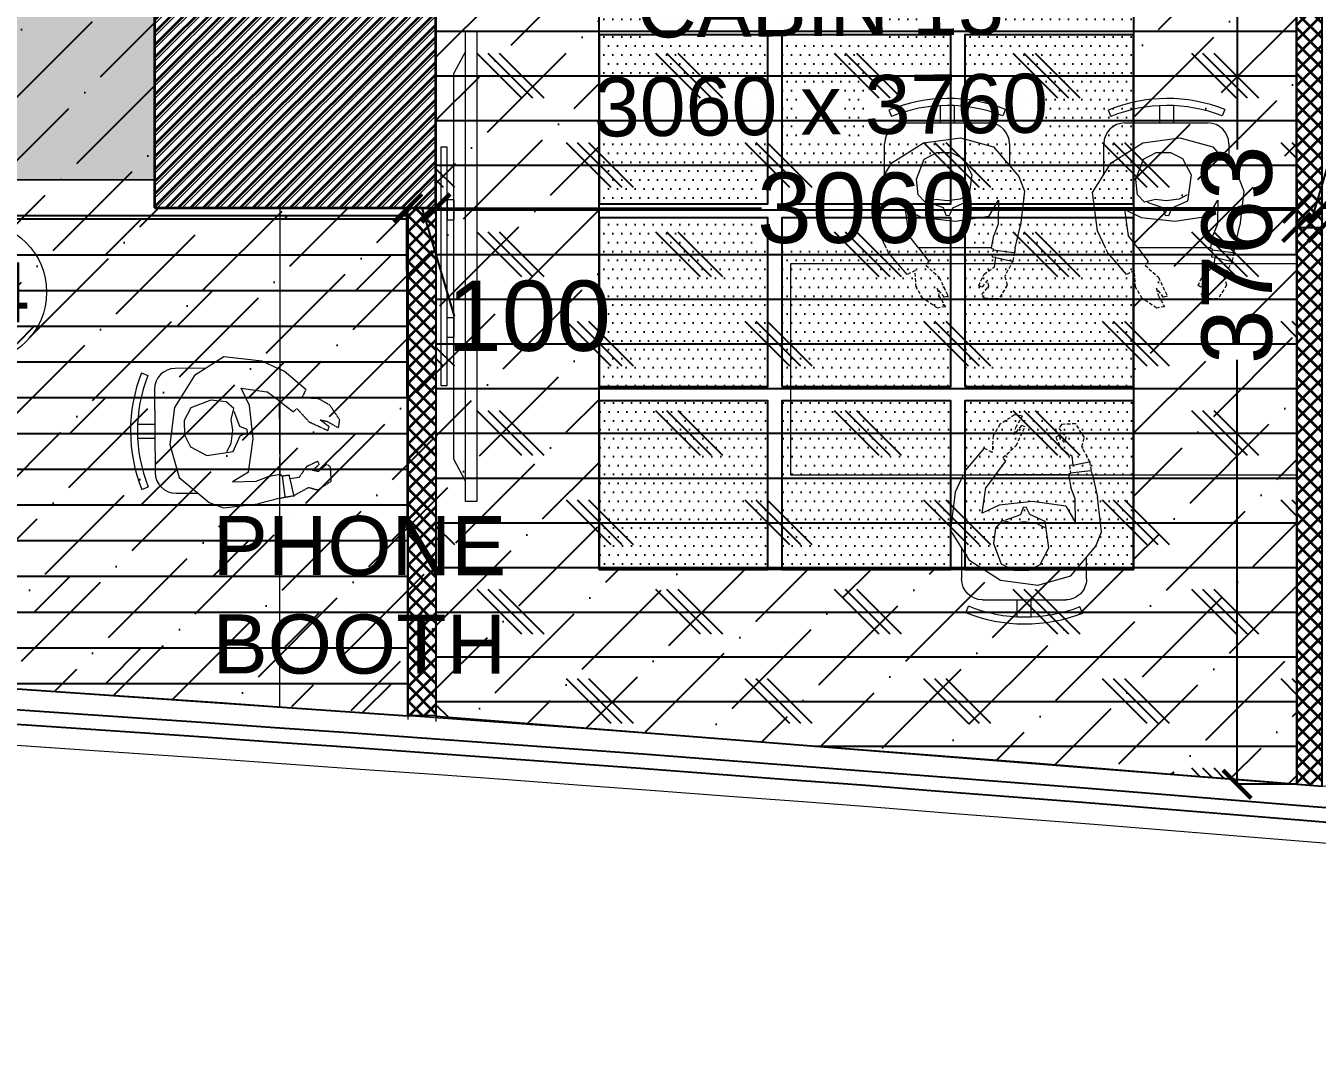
# Model space of a CAD drawing. Header units: millimetres. Extents: x 263321 to 4958806, y 33647 to 987811.
# Drawn here: x 2395294 to 2399884, y 454383 to 458030 of the extents above; entities that cross this region are included whole.
import ezdxf

# ---------------------------------------------------------------- set-up
doc = ezdxf.new("R2010")
doc.units = ezdxf.units.MM
doc.header["$PDMODE"] = 3
doc.linetypes.add('( Hidden )', pattern=[0.375, 0.25, -0.125])
for name, color, linetype, lineweight in [('A-FURN-HUMAN', 252, 'Continuous', 9), ('A-FURN-LOOSE', 24, 'Continuous', 18), ('A-FURN-MODULAR', 6, 'Continuous', 18), ('A-FURN-MODULAR-CHAIR', 5, 'Continuous', 5), ('A-FURN-MODULAR-TABLETOP', 250, 'Continuous', 13), ('A-GYPSUM PARTITION', 250, 'Continuous', 35), ('A-PLAN-COLUMN', 3, 'Continuous', 0), ('A-PLAN-RCC-HATCH', 8, 'Continuous', 13), ('A-PLAN-THIN', 251, 'Continuous', 15), ('Base 7th & 9th', 250, 'Continuous', 35), ('TOA- AV', 7, 'Continuous', 9)]:
    doc.layers.add(name, color=color, linetype=linetype, lineweight=lineweight)
for name, color, linetype in [('A-PLAN -GLASS FRAME', 4, 'Continuous'), ('CEILING TOA', 7, 'Continuous'), ('CH - MAN', 8, 'Continuous'), ('FLOORING TOA', 7, 'Continuous'), ('PARTITION DIM.', 250, 'Continuous'), ('PARTITION GYPSUM', 250, 'Continuous'), ('TEXT', 250, 'Continuous')]:
    doc.layers.add(name, color=color, linetype=linetype)
doc.layers.add('DOOR INDICATION', color=7, linetype='Continuous', lineweight=0, true_color=0xd10069)
doc.styles.add('2MM', font='arial.ttf')
doc.styles.add('ARIAL', font='arial.ttf')
doc.styles.get("Standard").update_dxf_attribs({"font": 'arial.ttf'})
doc.styles.add('TEXT @ 150', font='arial.ttf', dxfattribs={"height": 225})
doc.dimstyles.new('DIM @ 150', dxfattribs={"dimtxt": 225, "dimasz": 100, "dimexe": 1, "dimexo": 0, "dimgap": 0.5, "dimtad": 0, "dimdec": 0, "dimzin": 0, "dimdsep": 46, "dimtxsty": 'TEXT @ 150', "dimblk": 'ARCHTICK', "dimcen": -2, "dimclrd": 8, "dimclre": 8, "dimclrt": 7, "dimadec": 0, "dimazin": 0, "dimtfac": 1, "dimtdec": 0, "dimtofl": 0, "dimtmove": 0, "dimatfit": 3, "dimldrblk": 'OPEN90', "dimfxl": 1, "dimtolj": 1, "dimtzin": 0, "dimlwd": -1, "dimlwe": -1, "dimarcsym": 0})
pattern_1 = [(45, (13069.08, -8478.74), (84.189901, 308.696304), [396.875, -79.375, 0, -79.375])]
pattern_2 = [(45, (13069.08, -8478.743), (-26.94076836, 26.94076836), []), (135, (13069.08, -8478.743), (-26.94076836, -26.94076836), [])]

# ---------------------------------------------------------------- blocks, each defined once
blk = doc.blocks.new('trffcg')
at = {"layer": 'A-FURN-HUMAN', "linetype": '( Hidden )', "lineweight": 5, "ltscale": 2}
for p, q in [((488553.4, 17534.6, 0), (488529.5, 17494, 0)), ((488605.2, 17568.4, 0), (488553.4, 17534.6, 0)), ((488633.3, 17564, 0), (488605.2, 17568.4, 0)), ((488610.1, 17523.4, 0), (488633.3, 17564, 0)), ((488772.2, 17534.2, 0), (488763.1, 17520.4, 0)), ((488822.7, 17536.7, 0), (488772.2, 17534.2, 0)), ((488853.4, 17487.8, 0), (488822.7, 17536.7, 0)), ((488529.5, 17494, 0), (488526, 17435, 0)), ((488629.8, 17530.9, 0), (488604.5, 17498.6, 0)), ((488604.5, 17498.6, 0), (488610.1, 17523.4, 0)), ((488611.4, 17459.3, 0), (488642.6, 17526, 0)), ((488642.6, 17526, 0), (488629.8, 17530.9, 0)), ((488763.1, 17494.4, 0), (488751.9, 17489, 0)), ((488751.9, 17489, 0), (488770.7, 17448.8, 0)), ((488763.1, 17520.4, 0), (488788.2, 17490.7, 0)), ((488783.4, 17469.8, 0), (488763.1, 17494.4, 0)), ((488788.2, 17490.7, 0), (488783.4, 17469.8, 0)), ((488526, 17435, 0), (488497.4, 17449.5, 0)), ((488563.7, 17416.4, 0), (488611.4, 17459.3, 0)), ((488770.7, 17448.8, 0), (488808.5, 17422.2, 0)), ((488844.1, 17456, 0), (488853.4, 17487.8, 0)), ((488873.6, 17401.4, 0), (488844.1, 17456, 0)), ((488574.8, 17403.9, 0), (488563.7, 17416.4, 0)), ((488878.4, 17370.4, 0), (488873.6, 17401.4, 0)), ((488431.1, 17372.3, 0), (488423.1, 17355, 0)), ((488800.7, 17388.1, 0), (488804.1, 17359.4, 0)), ((488882, 17355, 0), (488878.4, 17370.4, 0))]:
    blk.add_line(p, q, dxfattribs=at)
at = {"layer": 'A-FURN-HUMAN', "lineweight": 5}
for p, q in [((488497.4, 17449.5, 0), (488431.1, 17372.3, 0)), ((488537.5, 17355, 0), (488574.8, 17403.9, 0)), ((488808.5, 17422.2, 0), (488812.9, 17389.3, 0)), ((488423.1, 17355, 0), (488394.9, 17293.8, 0)), ((488537.5, 17355, 0), (488503.6, 17310.5, 0)), ((488797.8, 17355, 0), (488805.2, 17310.5, 0)), ((488812.9, 17389.3, 0), (488800.7, 17388.1, 0)), ((488882, 17355, 0), (488900.7, 17275.5, 0)), ((488490.3, 17218.7, 0), (488503.6, 17310.5, 0)), ((488820.6, 17270.1, 0), (488805.2, 17310.5, 0)), ((488394.9, 17293.8, 0), (488377.5, 17157.7, 0)), ((488669.7, 17260.5, 0), (488551.1, 17247.8, 0)), ((488787.9, 17243.2, 0), (488669.7, 17260.5, 0)), ((488821.9, 17185.5, 0), (488820.6, 17270.1, 0)), ((488914.5, 17152.7, 0), (488900.7, 17275.5, 0)), ((488551.1, 17247.8, 0), (488490.3, 17218.7, 0)), ((488377.5, 17157.7, 0), (488443.3, 17052.9, 0)), ((488894.8, 17101.4, 0), (488914.5, 17152.7, 0)), ((488804.9, 16996.3, 0), (488894.8, 17101.4, 0)), ((488443.3, 17052.9, 0), (488556.1, 16981.4, 0)), ((488687.6, 16963.3, 0), (488804.9, 16996.3, 0)), ((488556.1, 16981.4, 0), (488687.6, 16963.3, 0))]:
    blk.add_line(p, q, dxfattribs=at)
at = {"layer": 'A-FURN-HUMAN', "linetype": '( Hidden )', "lineweight": 5, "ltscale": 3}
for p, q in [((488798, 17358.8, 0), (488797.7, 17354.3, 0)), ((488804.1, 17359.4, 0), (488798, 17358.8, 0))]:
    blk.add_line(p, q, dxfattribs=at)
at = {"layer": 'A-FURN-HUMAN', "lineweight": 5}
for points in [[(488812.9, 17389.3), (488875.9, 17402.8)], [(488802.6, 17361.8), (488876.5, 17370.8)], [(488714, 17166.4), (488685.5, 17181.4), (488639.2, 17187.8), (488600.7, 17182.8), (488561.5, 17192.8), (488537.3, 17165.7), (488531.3, 17111), (488558.6, 17039.1), (488603.3, 17015.8), (488653.9, 17015.8), (488696.7, 17037.2), (488727.8, 17095.5), (488714.2, 17188.8), (488659.1, 17214.2), (488647, 17240.6), (488636.3, 17239.2), (488626.4, 17212.8), (488572.9, 17193.5)], [(488787.9, 17243.2), (488821.9, 17185.5)]]:
    blk.add_lwpolyline(points, dxfattribs=at)
at = {"layer": 'A-FURN-MODULAR-CHAIR', "lineweight": 15}
for p, q in [((488417.5, 17094, 0), (488417.5, 16985, 0)), ((488861.5, 16985, 0), (488861.5, 17062.5, 0)), ((488491.5, 16911, 0), (488787.5, 16911, 0))]:
    blk.add_line(p, q, dxfattribs=at)
blk.add_lwpolyline([(488797.7, 17354.3, 0.034638), (488787.5, 17355), (488537.5, 17355)], format="xyb", dxfattribs=at)
for points in [[(488615.1, 16848.9), (488615.1, 16911)], [(488664.4, 16848.9), (488664.4, 16911)], [(488432.8, 16865.2), (488442.1, 16888)], [(488847, 16863.2), (488837.7, 16886)]]:
    blk.add_lwpolyline(points, dxfattribs=at)
for centre, radius, start, end in [((488491.5, 16985), 74, 179.9999, 269.9999), ((488787.5, 16985), 74, 269.9999, 359.9999), ((488642.4, 17381.4), 557.1, 247.9006, 291.542), ((488642.4, 17381.4), 532.5, 247.9006, 291.5161)]:
    blk.add_arc(centre, radius, start, end, dxfattribs=at)
blk = doc.blocks.new('Human Figure')
at = {"layer": 'A-FURN-HUMAN', "lineweight": 5}
for p, q in [((4616.22, 5779.49), (4621.49, 5780.21, 0)), ((4616.22, 5779.49), (4621.49, 5780.21, 0)), ((4621.49, 5780.21, 0), (4626.18, 5778.89, 0)), ((4621.49, 5780.21, 0), (4626.18, 5778.89, 0)), ((4611.71, 5776.63, 0), (4616.22, 5779.49)), ((4611.71, 5776.63, 0), (4616.22, 5779.49)), ((4626.18, 5778.89, 0), (4629.77, 5774.69, 0)), ((4626.18, 5778.89, 0), (4629.77, 5774.69, 0)), ((4609.08, 5772.43, 0), (4611.71, 5776.63, 0)), ((4609.08, 5772.43, 0), (4611.71, 5776.63, 0)), ((4629.77, 5774.69, 0), (4630.56, 5772.63, 0)), ((4629.77, 5774.69, 0), (4630.56, 5772.63, 0)), ((4609.78, 5766.99, 0), (4609.08, 5772.43, 0)), ((4609.78, 5766.99, 0), (4609.08, 5772.43, 0)), ((4630.56, 5772.63, 0), (4630.01, 5767.72, 0)), ((4630.56, 5772.63, 0), (4630.01, 5767.72, 0)), ((4626.86, 5771.32, 0), (4626.81, 5767.94)), ((4626.86, 5771.32, 0), (4626.81, 5767.94)), ((4616.02, 5768.83), (4613.59, 5769.99, 0)), ((4613.59, 5769.99, 0), (4614.12, 5766.32, 0)), ((4616.02, 5768.83), (4613.59, 5769.99, 0)), ((4613.59, 5769.99, 0), (4614.12, 5766.32, 0)), ((4620.77, 5768.32, 0), (4616.02, 5768.83)), ((4620.77, 5768.32, 0), (4616.02, 5768.83)), ((4625.5, 5769.01, 0), (4620.77, 5768.32, 0)), ((4625.5, 5769.01, 0), (4620.77, 5768.32, 0)), ((4610.91, 5764.54), (4609.78, 5766.99, 0)), ((4610.91, 5764.54), (4609.78, 5766.99, 0)), ((4626.81, 5767.94), (4626.19, 5766.32, 0)), ((4626.81, 5767.94), (4626.19, 5766.32, 0)), ((4629.26, 5764.54), (4630.01, 5767.72, 0)), ((4629.26, 5764.54), (4630.01, 5767.72, 0)), ((4615.48, 5764.54), (4614.12, 5766.32, 0)), ((4615.48, 5764.54), (4614.12, 5766.32, 0)), ((4625.89, 5764.54), (4626.19, 5766.32, 0)), ((4625.89, 5764.54), (4626.19, 5766.32, 0)), ((4613.88, 5760.76, 0), (4611.23, 5763.85, 0)), ((4613.88, 5760.76, 0), (4611.23, 5763.85, 0)), ((4615.48, 5764.54), (4616.97, 5762.59)), ((4615.48, 5764.54), (4616.97, 5762.59)), ((4626.5, 5763.17, 0), (4626.01, 5763.22, 0)), ((4626.5, 5763.17, 0), (4626.01, 5763.22, 0)), ((4626.32, 5761.85, 0), (4626.5, 5763.17, 0)), ((4626.32, 5761.85, 0), (4626.5, 5763.17, 0))]:
    blk.add_line(p, q, dxfattribs=at)
at = {"layer": 'A-FURN-HUMAN', "linetype": '( Hidden )', "lineweight": 5, "ltscale": 2}
for p, q in [((4611.23, 5763.85, 0), (4610.91, 5764.54, 0)), ((4611.23, 5763.85, 0), (4610.91, 5764.54, 0)), ((4626.01, 5763.22, 0), (4626.14, 5764.36, 0)), ((4626.01, 5763.22, 0), (4626.14, 5764.36, 0)), ((4629.12, 5763.93, 0), (4628.92, 5762.69, 0)), ((4629.12, 5763.93, 0), (4628.92, 5762.69, 0)), ((4629.26, 5764.54, 0), (4629.12, 5763.93, 0)), ((4629.26, 5764.54, 0), (4629.12, 5763.93, 0)), ((4616.97, 5762.59), (4616.53, 5762.09)), ((4616.97, 5762.59), (4616.53, 5762.09)), ((4616.53, 5762.09), (4618.44, 5760.37, 0)), ((4616.53, 5762.09), (4618.44, 5760.37, 0)), ((4624.81, 5760.79, 0), (4626.32, 5761.85, 0)), ((4624.81, 5760.79, 0), (4626.32, 5761.85, 0)), ((4628.92, 5762.69, 0), (4627.75, 5760.5, 0)), ((4628.92, 5762.69, 0), (4627.75, 5760.5, 0)), ((4615.02, 5761.34, 0), (4613.88, 5760.76, 0)), ((4615.02, 5761.34, 0), (4613.88, 5760.76, 0)), ((4615.16, 5758.98, 0), (4615.02, 5761.34, 0)), ((4615.16, 5758.98, 0), (4615.02, 5761.34, 0)), ((4618.44, 5760.37, 0), (4619.69, 5757.7, 0)), ((4618.44, 5760.37, 0), (4619.69, 5757.7, 0)), ((4624.06, 5759.18, 0), (4624.81, 5760.79, 0)), ((4624.06, 5759.18, 0), (4624.81, 5760.79, 0)), ((4625.32, 5759.95, 0), (4624.51, 5758.96, 0)), ((4625.32, 5759.95, 0), (4624.51, 5758.96, 0)), ((4625.51, 5759.11, 0), (4625.32, 5759.95, 0)), ((4625.51, 5759.11, 0), (4625.32, 5759.95, 0)), ((4627.75, 5760.5, 0), (4628.12, 5759.23, 0)), ((4627.75, 5760.5, 0), (4628.12, 5759.23, 0)), ((4616.12, 5757.36), (4615.16, 5758.98, 0)), ((4616.12, 5757.36), (4615.16, 5758.98, 0)), ((4619.17, 5757.51, 0), (4618.16, 5758.8, 0)), ((4618.16, 5758.8, 0), (4618.39, 5757.81, 0)), ((4619.17, 5757.51, 0), (4618.16, 5758.8, 0)), ((4618.16, 5758.8, 0), (4618.39, 5757.81, 0)), ((4618.39, 5757.81, 0), (4619.31, 5756.18, 0)), ((4618.39, 5757.81, 0), (4619.31, 5756.18, 0)), ((4624.51, 5758.96, 0), (4624.06, 5759.18, 0)), ((4624.51, 5758.96, 0), (4624.06, 5759.18, 0)), ((4624.5, 5757.93, 0), (4625.51, 5759.11, 0)), ((4624.5, 5757.93, 0), (4625.51, 5759.11, 0)), ((4624.87, 5757.37, 0), (4624.5, 5757.93, 0)), ((4624.87, 5757.37, 0), (4624.5, 5757.93, 0)), ((4628.12, 5759.23, 0), (4626.89, 5757.28, 0)), ((4628.12, 5759.23, 0), (4626.89, 5757.28, 0)), ((4618.19, 5756, 0), (4616.12, 5757.36)), ((4618.19, 5756, 0), (4616.12, 5757.36)), ((4619.31, 5756.18, 0), (4618.19, 5756, 0)), ((4619.31, 5756.18, 0), (4618.19, 5756, 0)), ((4619.69, 5757.7, 0), (4619.17, 5757.51, 0)), ((4619.69, 5757.7, 0), (4619.17, 5757.51, 0)), ((4626.89, 5757.28, 0), (4624.87, 5757.37, 0)), ((4626.89, 5757.28, 0), (4624.87, 5757.37, 0))]:
    blk.add_line(p, q, dxfattribs=at)
at = {"layer": 'A-FURN-HUMAN', "linetype": '( Hidden )', "lineweight": 5, "ltscale": 3}
for p, q in [((4625.9, 5764.39, 0), (4625.89, 5764.57, 0)), ((4625.9, 5764.39, 0), (4625.89, 5764.57, 0)), ((4626.14, 5764.36, 0), (4625.9, 5764.39, 0)), ((4626.14, 5764.36, 0), (4625.9, 5764.39, 0))]:
    blk.add_line(p, q, dxfattribs=at)
at = {"layer": 'A-FURN-HUMAN', "lineweight": 5, "elevation": 0}
for points in [[(4622.54, 5772.08), (4621.4, 5771.49), (4619.55, 5771.23), (4618.01, 5771.43), (4616.44, 5771.03), (4615.47, 5772.11), (4615.23, 5774.3), (4616.32, 5777.18), (4618.11, 5778.11), (4620.14, 5778.11), (4621.85, 5777.26), (4623.09, 5774.92), (4622.55, 5771.19), (4620.35, 5770.17), (4619.86, 5769.12), (4619.43, 5769.17), (4619.04, 5770.23), (4616.9, 5771)], [(4622.54, 5772.08), (4621.4, 5771.49), (4619.55, 5771.23), (4618.01, 5771.43), (4616.44, 5771.03), (4615.47, 5772.11), (4615.23, 5774.3), (4616.32, 5777.18), (4618.11, 5778.11), (4620.14, 5778.11), (4621.85, 5777.26), (4623.09, 5774.92), (4622.55, 5771.19), (4620.35, 5770.17), (4619.86, 5769.12), (4619.43, 5769.17), (4619.04, 5770.23), (4616.9, 5771)], [(4625.5, 5769.01), (4626.86, 5771.32)], [(4625.5, 5769.01), (4626.86, 5771.32)], [(4626.09, 5764.27), (4629.04, 5763.91)], [(4626.09, 5764.27), (4629.04, 5763.91)], [(4626.5, 5763.17), (4629.02, 5762.63)], [(4626.5, 5763.17), (4629.02, 5762.63)]]:
    blk.add_lwpolyline(points, dxfattribs=at)
at = {"layer": 'A-FURN-MODULAR-CHAIR', "color": 18, "lineweight": 15, "true_color": 0x000000}
for p, q in [((4613.64, 5782.3, 0), (4625.48, 5782.3, 0)), ((4610.68, 5774.98, 0), (4610.68, 5779.34, 0)), ((4628.44, 5779.34, 0), (4628.44, 5776.24, 0))]:
    blk.add_line(p, q, dxfattribs=at)
at = {"layer": 'A-FURN-MODULAR-CHAIR', "lineweight": 15}
for p, q in [((4613.64, 5782.3, 0), (4625.48, 5782.3, 0)), ((4610.68, 5774.98, 0), (4610.68, 5779.34, 0)), ((4628.44, 5779.34, 0), (4628.44, 5776.24, 0))]:
    blk.add_line(p, q, dxfattribs=at)
at = {"layer": 'A-FURN-MODULAR-CHAIR', "color": 18, "lineweight": 15, "true_color": 0x000000, "elevation": 0}
for points in [[(4611.29, 5784.13), (4611.67, 5783.22)], [(4618.58, 5784.79), (4618.58, 5782.3)], [(4620.56, 5784.79), (4620.56, 5782.3)], [(4627.86, 5784.22), (4627.49, 5783.3)]]:
    blk.add_lwpolyline(points, dxfattribs=at)
at = {"layer": 'A-FURN-MODULAR-CHAIR', "lineweight": 15, "elevation": 0}
for points in [[(4611.29, 5784.13), (4611.67, 5783.22)], [(4618.58, 5784.79), (4618.58, 5782.3)], [(4620.56, 5784.79), (4620.56, 5782.3)], [(4627.86, 5784.22), (4627.49, 5783.3)]]:
    blk.add_lwpolyline(points, dxfattribs=at)
at = {"layer": 'A-FURN-MODULAR-CHAIR', "color": 18, "lineweight": 15, "true_color": 0x000000, "elevation": 0}
blk.add_lwpolyline([(4625.89, 5764.57, -0.034638), (4625.48, 5764.54), (4615.48, 5764.54)], format="xyb", dxfattribs=at)
at = {"layer": 'A-FURN-MODULAR-CHAIR', "lineweight": 15, "elevation": 0}
blk.add_lwpolyline([(4625.89, 5764.57, -0.034638), (4625.48, 5764.54), (4615.48, 5764.54)], format="xyb", dxfattribs=at)
at = {"layer": 'A-FURN-MODULAR-CHAIR', "color": 18, "lineweight": 15, "true_color": 0x000000}
for centre, radius, start, end in [((4619.68, 5763.49, 0), 22.29, 68.458, 112.0994), ((4619.68, 5763.49, 0), 21.3, 68.4839, 112.0994), ((4613.64, 5779.34, 0), 2.96, 90.0001, 180.0001), ((4625.48, 5779.34, 0), 2.96, 0.0001, 90.0001)]:
    blk.add_arc(centre, radius, start, end, dxfattribs=at)
at = {"layer": 'A-FURN-MODULAR-CHAIR', "lineweight": 15}
for centre, radius, start, end in [((4619.68, 5763.49, 0), 22.29, 68.458, 112.0994), ((4619.68, 5763.49, 0), 21.3, 68.4839, 112.0994), ((4613.64, 5779.34, 0), 2.96, 90.0001, 180.0001), ((4625.48, 5779.34, 0), 2.96, 0.0001, 90.0001)]:
    blk.add_arc(centre, radius, start, end, dxfattribs=at)
blk = doc.blocks.new('ychgc')
at = {"layer": 'A-FURN-MODULAR-TABLETOP', "lineweight": 20}
blk.add_lwpolyline([(549950.7, 23375.4), (549950.7, 25175.4), (549200.7, 25175.4), (549200.7, 23375.4)], close=True, dxfattribs=at)
at = {"layer": 'A-FURN-MODULAR-TABLETOP', "color": 161, "linetype": 'ByBlock', "yscale": 25.00000000000001}
for p, xscale, zscale, rotation in [((693272.4, -90759, 0), 25.00000000000001, 25.00000000000001, 90.00728931026863), ((405822.5, -91264.6, 0), -25.00000000000001, 25, 269.9927106897313), ((693272.4, -91538.4, 0), 25.00000000000001, 25.00000000000001, 90.00728931026863)]:
    blk.add_blockref('Human Figure', p, dxfattribs=dict(at, xscale=xscale, zscale=zscale, rotation=rotation))
blk = doc.blocks.new('Columns')
at = {"layer": 'A-PLAN-RCC-HATCH'}
h = blk.add_hatch(dxfattribs=at)
h.set_pattern_fill('ANSI31', color=256, scale=250, style=0)
h.set_pattern_definition([(45, (458397.9, -623762.232), (-22.0970869, 22.0970869), [])])
h.paths.add_polyline_path([(17839.7, -31463), (18839.7, -31463), (18839.7, -30463), (17839.7, -30463)])
at = {"layer": 'A-PLAN-COLUMN', "elevation": 0}
blk.add_lwpolyline([(17839.7, -31463), (18839.7, -31463), (18839.7, -30463), (17839.7, -30463)], close=True, dxfattribs=at)
blk = doc.blocks.new('_ArchTick')
at = {"color": 0, "linetype": 'ByBlock', "const_width": 0.15}
blk.add_lwpolyline([(-0.5, -0.5), (0.5, 0.5)], dxfattribs=at)
blk = doc.blocks.new('*D442')
at = {"layer": 'Defpoints', "color": 0, "transparency": 16777216}
for p in [(2396751.6, 457453.9), (2396651.6, 457383.1), (2396751.6, 457383.1)]:
    blk.add_point(p, dxfattribs=at)
at = {"layer": 'PARTITION DIM.', "color": 8, "transparency": 16777216}
for p, q in [((2396751.6, 457453.9), (2396751.6, 457382.1)), ((2396651.6, 457383.1), (2396651.6, 457384.1)), ((2396651.6, 457383.1), (2396751.6, 457383.1)), ((2396701.6, 457383.1), (2396817, 456998.4)), ((2396817, 456998.4), (2396818, 456998.4))]:
    blk.add_line(p, q, dxfattribs=at)
at = {"layer": 'PARTITION DIM.', "color": 8, "transparency": 16777216, "xscale": 100, "yscale": 100, "zscale": 100, "rotation": 180}
blk.add_blockref('_ArchTick', (2396651.6, 457383.1), dxfattribs=at)
at = {"layer": 'PARTITION DIM.', "color": 8, "transparency": 16777216, "xscale": 100, "yscale": 100, "zscale": 100}
blk.add_blockref('_ArchTick', (2396751.6, 457383.1), dxfattribs=at)
at = {"layer": 'PARTITION DIM.', "color": 7, "transparency": 16777216, "insert": (2397082.5, 456998.4), "char_height": 250, "attachment_point": 5}
blk.add_mtext('\\A1;100', dxfattribs=at)
blk = doc.blocks.new('_Open90')
at = {"color": 0, "linetype": 'ByBlock'}
for p, q in [((-0.5, 0.5), (0, 0)), ((0, 0), (-1, 0)), ((0, 0), (-0.5, -0.5))]:
    blk.add_line(p, q, dxfattribs=at)
blk = doc.blocks.new('*D443')
at = {"layer": 'Defpoints', "color": 0, "transparency": 16777216}
for p in [(2396751.6, 457453.9), (2399811.5, 457382.1), (2399811.5, 457314.5)]:
    blk.add_point(p, dxfattribs=at)
at = {"layer": 'PARTITION DIM.', "color": 8, "transparency": 16777216}
for p, q in [((2396751.6, 457453.9), (2396751.6, 457381.1)), ((2396751.6, 457382.1), (2397908.3, 457382.1)), ((2399811.5, 457382.1), (2398654.9, 457382.1)), ((2399811.5, 457314.5), (2399811.5, 457383.1))]:
    blk.add_line(p, q, dxfattribs=at)
at = {"layer": 'PARTITION DIM.', "color": 8, "transparency": 16777216, "xscale": 100, "yscale": 100, "zscale": 100, "rotation": 180}
blk.add_blockref('_ArchTick', (2396751.6, 457382.1), dxfattribs=at)
at = {"layer": 'PARTITION DIM.', "color": 8, "transparency": 16777216, "xscale": 100, "yscale": 100, "zscale": 100}
blk.add_blockref('_ArchTick', (2399811.5, 457382.1), dxfattribs=at)
at = {"layer": 'PARTITION DIM.', "color": 7, "transparency": 16777216, "insert": (2398281.6, 457382.1), "char_height": 250, "attachment_point": 5}
blk.add_mtext('\\A1;3060', dxfattribs=at)
blk = doc.blocks.new('*D444')
at = {"layer": 'Defpoints', "color": 0, "transparency": 16777216}
for p in [(2399811.5, 457314.5), (2399901.2, 457314), (2399901.2, 457220.9)]:
    blk.add_point(p, dxfattribs=at)
at = {"layer": 'PARTITION DIM.', "color": 8, "transparency": 16777216}
for p, q in [((2399856.3, 457314), (2399971.7, 457698.7)), ((2399971.7, 457698.7), (2399972.7, 457698.7)), ((2399811.5, 457314.5), (2399811.5, 457313)), ((2399811.5, 457314), (2399901.2, 457314)), ((2399901.2, 457220.9), (2399901.2, 457315))]:
    blk.add_line(p, q, dxfattribs=at)
at = {"layer": 'PARTITION DIM.', "color": 8, "transparency": 16777216, "xscale": 100, "yscale": 100, "zscale": 100, "rotation": 180}
blk.add_blockref('_ArchTick', (2399811.5, 457314), dxfattribs=at)
at = {"layer": 'PARTITION DIM.', "color": 8, "transparency": 16777216, "xscale": 100, "yscale": 100, "zscale": 100}
blk.add_blockref('_ArchTick', (2399901.2, 457314), dxfattribs=at)
at = {"layer": 'PARTITION DIM.', "color": 7, "transparency": 16777216, "insert": (2400151.9, 457698.7), "char_height": 250, "attachment_point": 5}
blk.add_mtext('\\A1;90', dxfattribs=at)
blk = doc.blocks.new('*D445')
at = {"layer": 'Defpoints', "color": 0, "transparency": 16777216}
for p in [(2406751.6, 457383.1), (2406751.6, 457383.1), (2399901.2, 457220.9)]:
    blk.add_point(p, dxfattribs=at)
at = {"layer": 'PARTITION DIM.', "color": 8, "transparency": 16777216}
for p, q in [((2399901.2, 457220.9), (2399901.2, 457384.1)), ((2399901.2, 457383.1), (2402952.3, 457383.1)), ((2406751.6, 457383.1), (2403700.4, 457383.1)), ((2406751.6, 457383.1), (2406751.6, 457382.1))]:
    blk.add_line(p, q, dxfattribs=at)
at = {"layer": 'PARTITION DIM.', "color": 8, "transparency": 16777216, "xscale": 100, "yscale": 100, "zscale": 100, "rotation": 180}
blk.add_blockref('_ArchTick', (2399901.2, 457383.1), dxfattribs=at)
at = {"layer": 'PARTITION DIM.', "color": 8, "transparency": 16777216, "xscale": 100, "yscale": 100, "zscale": 100}
blk.add_blockref('_ArchTick', (2406751.6, 457383.1), dxfattribs=at)
at = {"layer": 'PARTITION DIM.', "color": 7, "transparency": 16777216, "insert": (2403326.4, 457383.1), "char_height": 250, "attachment_point": 5}
blk.add_mtext('\\A1;6850', dxfattribs=at)
blk = doc.blocks.new('*D451')
at = {"layer": 'Defpoints', "color": 0, "transparency": 16777216}
for p in [(2399811, 459098.3), (2399599.7, 455335.2), (2399811.9, 455335.2)]:
    blk.add_point(p, dxfattribs=at)
at = {"layer": 'PARTITION DIM.', "color": 8, "transparency": 16777216}
for p, q in [((2399811, 459098.3), (2399598.7, 459098.3)), ((2399599.7, 459098.3), (2399599.7, 457590.5)), ((2399599.7, 455335.2), (2399599.7, 456843)), ((2399811.9, 455335.2), (2399598.7, 455335.2))]:
    blk.add_line(p, q, dxfattribs=at)
at = {"layer": 'PARTITION DIM.', "color": 8, "transparency": 16777216, "xscale": 100, "yscale": 100, "zscale": 100}
for p, rotation in [((2399599.7, 459098.3), 90), ((2399599.7, 455335.2), 270)]:
    blk.add_blockref('_ArchTick', p, dxfattribs=dict(at, rotation=rotation))
at = {"layer": 'PARTITION DIM.', "color": 7, "transparency": 16777216, "insert": (2399599.7, 457216.8), "char_height": 250, "attachment_point": 5, "rotation": 90}
blk.add_mtext('\\A1;3763', dxfattribs=at)
blk = doc.blocks.new('D1 DOOR')
at = {"layer": 'DOOR INDICATION'}
blk.add_circle((0, 0), 293.3, dxfattribs=at)
at = {"layer": 'DOOR INDICATION', "insert": (0, 0, 0), "char_height": 250, "width": 432.923, "attachment_point": 5, "style": '2MM'}
blk.add_mtext('D4', dxfattribs=at)
blk = doc.blocks.new('A$C60412B90')
at = {"layer": 'TOA- AV', "color": 6}
for p, q in [((-37.2, 55.5), (29.9, 91)), ((1280.2, 55.5), (1213.1, 91)), ((-100, 55.5), (1343, 55.5))]:
    blk.add_line(p, q, dxfattribs=at)
at = {"layer": 'TOA- AV', "color": 30, "true_color": 0xf8991e}
blk.add_line((256.5, 111), (986.5, 111), dxfattribs=at)
for points in [[(986.5, 111), (986.5, 131), (256.5, 131), (256.5, 111)], [(403.4, 91), (464.2, 91)], [(825.1, 91), (764.2, 91)]]:
    blk.add_lwpolyline(points, dxfattribs=at)
at = {"layer": 'TOA- AV', "color": 6}
for points in [[(29.9, 91), (1213.1, 91)], [(1343, 55.5), (1343, 20), (-100, 20), (-100, 55.5)]]:
    blk.add_lwpolyline(points, dxfattribs=at)
at = {"layer": 'TOA- AV', "color": 30, "true_color": 0xf8991e}
for points in [[(403.4, 111), (464.2, 111), (464.2, 91), (403.4, 91)], [(825.1, 111), (764.2, 111), (764.2, 91), (825.1, 91)]]:
    blk.add_lwpolyline(points, close=True, dxfattribs=at)

msp = doc.modelspace()

# ---------------------------------------------------------------- hatches: boundary and pattern name
at = {"layer": 'A-GYPSUM PARTITION', "true_color": 0x636466}
h = msp.add_hatch(dxfattribs=at)
h.set_pattern_fill('ANSI37', color=251, scale=12)
h.set_pattern_definition(pattern_2)
h.paths.add_polyline_path([(2399901.2, 459633.1), (2399811.1, 459633.1), (2399811.9, 455335.2), (2399901.2, 455327.8)])
h = msp.add_hatch(dxfattribs=at)
h.set_pattern_fill('ANSI37', color=251, scale=12)
h.set_pattern_definition(pattern_2)
h.paths.add_polyline_path([(2396651.6, 457384.1), (2396751.6, 457384.1), (2396751.6, 455578.5), (2396651.6, 455578.5)])
at = {"layer": 'Base 7th & 9th'}
h = msp.add_hatch(dxfattribs=at)
h.set_pattern_fill('ANSI31', color=256, scale=250, style=0)
h.set_pattern_definition([(45, (2836309.825, -134916.18), (-22.0970869, 22.0970869), [])])
h.paths.add_polyline_path([(2395751.6, 457383.1), (2396751.6, 457383.1), (2396751.6, 458383.1), (2395751.6, 458383.1)])
at = {"layer": 'CEILING TOA', "true_color": 0x939598}
h = msp.add_hatch(dxfattribs=at)
h.set_pattern_fill('ANSI36', color=252, scale=50)
h.set_pattern_definition(pattern_1)
h.paths.add_polyline_path([(2394747.5, 455708.4), (2396741.3, 455578.5), (2396751.6, 457383.1), (2395749.6, 457383.1), (2395751.6, 459106.1), (2394749.7, 459096.3)])
h = msp.add_hatch(dxfattribs=at)
h.set_pattern_fill('ANSI36', color=252, scale=50)
h.set_pattern_definition(pattern_1)
h.paths.add_polyline_path([(2397331.5, 458648.3), (2399231.5, 458648.3), (2399231.5, 456098.3), (2397331.5, 456098.3)], flags=16)
h.paths.add_polyline_path([(2396751.6, 455577.7), (2399811.9, 455335.2), (2399811, 459098.3), (2396751.6, 459098.3)])
h = msp.add_hatch(dxfattribs=at)
h.set_pattern_fill('DOTS', color=252, scale=20)
h.set_pattern_definition([(0, (14654.388, 70037.546), (15.875, 31.75), [0, -31.75])])
h.paths.add_polyline_path([(2398631.5, 456748.3), (2399231.5, 456748.3), (2399231.5, 457348.3), (2398631.5, 457348.3)])
h.paths.add_polyline_path([(2398631.5, 457398.3), (2399231.5, 457398.3), (2399231.5, 457998.3), (2398631.5, 457998.3)])
h.paths.add_polyline_path([(2398631.5, 458048.3), (2399231.5, 458048.3), (2399231.5, 458648.3), (2398631.5, 458648.3)])
h.paths.add_polyline_path([(2397331.5, 456748.3), (2397931.5, 456748.3), (2397931.5, 457348.3), (2397331.5, 457348.3)])
h.paths.add_polyline_path([(2397981.5, 456748.3), (2398581.5, 456748.3), (2398581.5, 457348.3), (2397981.5, 457348.3)])
h.paths.add_polyline_path([(2397331.5, 457398.3), (2397931.5, 457398.3), (2397931.5, 457998.3), (2397331.5, 457998.3)])
h.paths.add_polyline_path([(2397981.5, 457398.3), (2398581.5, 457398.3), (2398581.5, 457998.3), (2397981.5, 457998.3)])
h.paths.add_polyline_path([(2397331.5, 458048.3), (2397931.5, 458048.3), (2397931.5, 458648.3), (2397331.5, 458648.3)])
h.paths.add_polyline_path([(2397981.5, 458048.3), (2398581.5, 458048.3), (2398581.5, 458648.3), (2397981.5, 458648.3)])
h = msp.add_hatch(dxfattribs=at)
h.set_pattern_fill('DOTS', color=252, scale=20)
h.set_pattern_definition([(0, (13069.078, -8478.743), (15.875, 31.75), [0, -31.75])])
h.paths.add_polyline_path([(2398631.5, 456098.3), (2399231.5, 456098.3), (2399231.5, 456698.3), (2398631.5, 456698.3)])
h.paths.add_polyline_path([(2397331.5, 456098.3), (2397931.5, 456098.3), (2397931.5, 456698.3), (2397331.5, 456698.3)])
h.paths.add_polyline_path([(2397981.5, 456098.3), (2398581.5, 456098.3), (2398581.5, 456698.3), (2397981.5, 456698.3)])
at = {"layer": 'FLOORING TOA', "true_color": 0xc7c8ca}
h = msp.add_hatch(dxfattribs=at)
h.set_pattern_fill('EARTH', color=9, scale=120)
edge = h.paths.add_edge_path()
edge.add_line((2399150.3, 470683.1), (2406751.6, 470683.1))
edge.add_line((2406751.6, 470683.1), (2406751.6, 489283.1))
edge.add_line((2406751.6, 489283.1), (2406777, 491421.9))
edge.add_line((2406777, 491421.9), (2410711.6, 491383.1))
edge.add_line((2410711.6, 491383.1), (2410711.6, 490662.8))
edge.add_line((2410711.6, 490662.8), (2412251.6, 490662.8))
edge.add_line((2412251.6, 490662.8), (2412251.6, 491383.1))
edge.add_line((2412251.6, 491383.1), (2413501.6, 491383.1))
edge.add_line((2413501.6, 491383.1), (2413501.6, 490641.9))
edge.add_line((2413501.6, 490641.9), (2414541.6, 490641.9))
edge.add_line((2414541.6, 490641.9), (2414541.6, 491383.1))
edge.add_line((2414541.6, 491383.1), (2419059.8, 491383.1))
edge.add_line((2419059.8, 491383.1), (2419290.9, 492883.1))
edge.add_line((2419290.9, 492883.1), (2413191.6, 492883.1))
edge.add_line((2413191.6, 492883.1), (2413191.6, 495458.2))
edge.add_line((2413191.6, 495458.2), (2416206.2, 495458.2))
edge.add_line((2416206.2, 495458.2), (2416206.2, 496558.2))
edge.add_line((2416206.2, 496558.2), (2413191.6, 496558.2))
edge.add_line((2413191.6, 496558.2), (2413191.6, 498963.1))
edge.add_line((2413191.6, 498963.1), (2411651.6, 498963.1))
edge.add_line((2411651.6, 498963.1), (2411651.6, 492883.1))
edge.add_line((2411651.6, 492883.1), (2404451.6, 492883.1))
edge.add_line((2404451.6, 492883.1), (2404452.6, 502283.1))
edge.add_line((2404452.6, 502283.1), (2402951.6, 502283.1))
edge.add_line((2402951.6, 502283.1), (2402951.4, 497183.5))
edge.add_line((2402951.4, 497183.5), (2402951.6, 497133.1))
edge.add_line((2402951.6, 497133.1), (2399951.6, 497133.1))
edge.add_line((2399951.6, 497133.1), (2399951.6, 505326.9))
edge.add_arc((2397396.4, -38564.5), 543897.4, 89.730828, 95.307778)
edge.add_line((2347082.8, 503000.8), (2347082.9, 472483.1))
edge.add_line((2347082.9, 472483.1), (2343851.6, 472483.1))
edge.add_line((2343851.6, 472483.1), (2343851.6, 458383.2))
edge.add_line((2343851.6, 458383.2), (2354252.4, 458383.2))
edge.add_line((2354252.4, 458383.2), (2354252.7, 455753.4))
edge.add_arc((2374151.3, 141679.3), 314703.8, 88.069715, 93.625218, ccw=False)
edge.add_line((2384751.6, 456204.5), (2384751.6, 459200.3))
edge.add_line((2384751.6, 459200.3), (2394751.8, 459200.3))
edge.add_line((2394751.8, 459200.3), (2394749.6, 457484.3))
edge.add_line((2394749.6, 457484.3), (2395751.6, 457483.1))
edge.add_line((2395751.6, 457483.1), (2395751.6, 458383.1))
edge.add_line((2395751.6, 458383.1), (2396651.6, 458383.1))
edge.add_line((2396651.6, 458383.1), (2396651.6, 459197.4))
edge.add_line((2396651.6, 459197.4), (2399811.2, 459198))
edge.add_line((2399811.2, 459198), (2399811.2, 460833.1))
edge.add_line((2399811.2, 460833.1), (2398551.6, 460833.1))
edge.add_line((2398551.6, 460833.1), (2398551.6, 466883.1))
edge.add_line((2398551.6, 466883.1), (2403551.7, 466883.1))
edge.add_line((2403551.7, 466883.1), (2403551.7, 465533.1))
edge.add_line((2403551.7, 465533.1), (2407851.7, 465533.1))
edge.add_line((2407851.7, 465533.1), (2407851.7, 460783.1))
edge.add_line((2407851.7, 460783.1), (2409491.6, 460783.1))
edge.add_line((2409491.6, 460783.1), (2409496.3, 466883.1))
edge.add_line((2409496.3, 466883.1), (2415285.8, 466883.1))
edge.add_line((2415285.8, 466883.1), (2415516.9, 468383.1))
edge.add_line((2415516.9, 468383.1), (2399151.6, 468383.1))
edge.add_arc((2399151.6, 468983.1), 600, 180.0002, 269.9977, ccw=False)
edge.add_line((2398551.6, 468983.1), (2398551.6, 470083.1))
edge.add_arc((2399151.6, 470083.1), 600, 90.125, 179.9999, ccw=False)
edge = h.paths.add_edge_path(flags=16)
edge.add_line((2350804.3, 495933.1), (2349254.3, 495933.1))
edge.add_arc((2349254.3, 495533.1), 400, 90.0003, 179.7889)
edge.add_line((2348854.3, 495534.5), (2348854.3, 492844.4))
edge.add_line((2348854.3, 492844.4), (2350804.3, 492844.4))
edge.add_line((2350804.3, 492844.4), (2350804.3, 495933.1))
h.paths.add_polyline_path([(2380451.6, 495933.1), (2394411.6, 495933.1), (2394411.6, 489283.1), (2388129.7, 489289.9), (2388129.7, 487283.1), (2379984.7, 487283), (2379984.7, 489283.1), (2380551.6, 489283.1)], flags=16)
edge = h.paths.add_edge_path(flags=16)
edge.add_line((2404951.6, 487283.1), (2348951.6, 487283.1))
edge.add_arc((2348951.6, 486983.1), 300, 90, 179.997)
edge.add_line((2348651.6, 486983.1), (2348650.9, 472483.1))
edge.add_line((2348650.9, 472483.1), (2404951.6, 472483.1))
edge.add_line((2404951.6, 472483.1), (2404951.6, 487283.1))
h.paths.add_polyline_path([(2396751.6, 460833.1), (2396751.6, 464283.1)], flags=16)
at = {"layer": 'FLOORING TOA', "true_color": 0x2776bb}
h = msp.add_hatch(dxfattribs=at)
h.set_pattern_fill('CORK', color=152, scale=50)
h.set_pattern_definition([(0, (90021.14, 24146.98), (0, 158.75), []), (135, (90100.5, 24067.6), (-317.50014, -317.50014), [224.5065, -224.5065]), (135, (90140.2, 24067.6), (-317.50014, -317.50014), [224.5065, -224.5065]), (135, (90179.9, 24067.6), (-317.50014, -317.50014), [224.5065, -224.5065])])
h.paths.add_polyline_path([(2396751.6, 455577.7), (2399811.9, 455335.2), (2399811, 459098.3), (2396751.6, 459098.3)])
at = {"layer": 'FLOORING TOA', "true_color": 0x636466}
h = msp.add_hatch(dxfattribs=at)
h.set_pattern_fill('DOLMIT', color=251, scale=20)
h.set_pattern_definition([(0, (90021.14, 24146.98), (0, 127), []), (45, (90021.14, 24146.98), (-253.999827, 253.999827), [179.60512, -359.210245])])
h.paths.add_polyline_path([(2394749.7, 457356.3), (2396651.6, 457356.3), (2396651.6, 455577.7), (2394747.5, 455708.4)])

# ---------------------------------------------------------------- linework, layer by layer
at = {"elevation": 0}
msp.add_lwpolyline([(2394749.7, 457356.3), (2396651.6, 457356.3), (2396651.6, 455577.7), (2394747.5, 455708.4)], close=True, dxfattribs=at)
at = {"layer": 'A-FURN-LOOSE', "elevation": 0}
msp.add_lwpolyline([(2396195.5, 455610.1), (2396651.6, 455577.7), (2396646.8, 457383.1), (2396196.8, 457383.1)], close=True, dxfattribs=at)
at = {"layer": 'A-FURN-MODULAR'}
for p, q in [((2396651.6, 457383.1), (2396651.6, 455565.3)), ((2396751.6, 457383.1), (2396751.6, 455558.2))]:
    msp.add_line(p, q, dxfattribs=at)
at = {"layer": 'A-PLAN -GLASS FRAME', "ltscale": 500, "elevation": 0}
msp.add_lwpolyline([(2340626.6, 472483.1), (2340626.6, 454466.5, -0.053439), (2407676.6, 454466.5), (2407676.6, 454516.8, 0.053389), (2340676.6, 454522.3), (2340676.6, 472483.1)], format="xyb", dxfattribs=at)
at = {"layer": 'A-PLAN-THIN', "elevation": 0}
msp.add_lwpolyline([(2407751.6, 454383.1), (2407751.6, 454584.2, 0.053376), (2340751.6, 454605.7), (2340751.6, 472483.1), (2340551.6, 472483.1), (2340551.6, 454383.1, -0.053572), (2407751.6, 454383.1)], format="xyb", dxfattribs=at)
at = {"layer": 'Base 7th & 9th', "elevation": 0}
msp.add_lwpolyline([(2395751.6, 457383.1), (2396751.6, 457383.1), (2396751.6, 458383.1), (2395751.6, 458383.1)], close=True, dxfattribs=at)
at = {"layer": 'CEILING TOA', "elevation": 0}
for points in [[(2396751.6, 455577.7), (2399811.9, 455335.2), (2399811, 459098.3), (2396751.6, 459098.3)], [(2397331.5, 458648.3), (2399231.5, 458648.3), (2399231.5, 456098.3), (2397331.5, 456098.3)], [(2397331.5, 457398.3), (2397931.5, 457398.3), (2397931.5, 457998.3), (2397331.5, 457998.3)], [(2397981.5, 457398.3), (2398581.5, 457398.3), (2398581.5, 457998.3), (2397981.5, 457998.3)], [(2398631.5, 457398.3), (2399231.5, 457398.3), (2399231.5, 457998.3), (2398631.5, 457998.3)], [(2397331.5, 456748.3), (2397931.5, 456748.3), (2397931.5, 457348.3), (2397331.5, 457348.3)], [(2397981.5, 456748.3), (2398581.5, 456748.3), (2398581.5, 457348.3), (2397981.5, 457348.3)], [(2398631.5, 456748.3), (2399231.5, 456748.3), (2399231.5, 457348.3), (2398631.5, 457348.3)], [(2397331.5, 456098.3), (2397931.5, 456098.3), (2397931.5, 456698.3), (2397331.5, 456698.3)], [(2397981.5, 456098.3), (2398581.5, 456098.3), (2398581.5, 456698.3), (2397981.5, 456698.3)], [(2398631.5, 456098.3), (2399231.5, 456098.3), (2399231.5, 456698.3), (2398631.5, 456698.3)]]:
    msp.add_lwpolyline(points, close=True, dxfattribs=at)
at = {"layer": 'CH - MAN'}
msp.add_lwpolyline([(2395751.6, 457483.1), (2395751.6, 458383.1)], dxfattribs=at)
at = {"layer": 'FLOORING TOA'}
for points in [[(2395751.6, 457483.1), (2395751.6, 458383.1)], [(2394749.6, 457484.3), (2395751.6, 457483.1)]]:
    msp.add_lwpolyline(points, dxfattribs=at)
at = {"layer": 'PARTITION GYPSUM', "color": 30, "elevation": 0}
msp.add_lwpolyline([(2399901.2, 459633.1), (2399811.1, 459633.1), (2399811.9, 455335.2), (2399901.2, 455327.8)], close=True, dxfattribs=at)
at = {"layer": 'PARTITION GYPSUM', "color": 30}
msp.add_lwpolyline([(2396651.6, 457384.1), (2396751.6, 457384.1), (2396751.6, 455578.5), (2396651.6, 455578.5)], close=True, dxfattribs=at)

# ---------------------------------------------------------------- block references
at = {"layer": 'A-FURN-MODULAR-TABLETOP', "lineweight": 20, "rotation": 270}
msp.add_blockref('ychgc', (2374636.3, 1006385.3), dxfattribs=at)
at = {"layer": 'A-FURN-MODULAR-TABLETOP', "color": 161, "linetype": 'ByBlock', "rotation": 270.4623680462935}
msp.add_blockref('trffcg', (2374899, 945077.6), dxfattribs=at)
at = {"layer": 'A-PLAN-COLUMN'}
msp.add_blockref('Columns', (2377911.9, 488846.1), dxfattribs=at)
at = {"layer": 'DOOR INDICATION', "xscale": 0.8525143617137116, "yscale": 0.8525143617137116, "zscale": 0.8525143617137116}
msp.add_blockref('D1 DOOR', (2395117.6, 457083.8, 0), dxfattribs=at)
at = {"layer": 'TOA- AV', "color": 0, "xscale": 1.15932051258211, "yscale": 1.15932051258211, "zscale": 1.15932051258211, "rotation": 89.99994262718924}
msp.add_blockref('A$C60412B90', (2396920.7, 456455.4), dxfattribs=at)

# ---------------------------------------------------------------- texts
at = {"layer": 'TEXT', "char_height": 210, "style": 'ARIAL'}
for s, insert, width, attachment_point, rotation in [('\\pi387.48024;CABIN 13\\P\\pi231.41271;3060 x 3760', (2397077.4, 458194.8, 0), 2051.434, 1, 0.5039), ('PHONE \\PBOOTH', (2397001, 455724.8), 3428.232, 9, 359.9351)]:
    msp.add_mtext(s, dxfattribs=dict(at, insert=insert, width=width, attachment_point=attachment_point, rotation=rotation))

# ---------------------------------------------------------------- dimensions: what is measured, and where the dimension line sits
at = {"layer": 'PARTITION DIM.'}
dim = msp.add_linear_dim(base=(2399599.7, 455335.2), p1=(2399811, 459098.3), p2=(2399811.9, 455335.2), angle=90, dimstyle='DIM @ 150', override={"dimtxt": 250, "dimtxsty": 'Standard', "dimarcsym": 1}, dxfattribs=at)
dim.commit()
dim.dimension.update_dxf_attribs({"geometry": '*D451', "text_midpoint": (2399599.7, 457216.8)})
for base, p1, p2, picture, middle in [((2399901.2, 457314), (2399811.5, 457314.5), (2399901.2, 457220.9), '*D444', (2399973.2, 457698.7)), ((2399811.5, 457382.1), (2396751.6, 457453.9), (2399811.5, 457314.5), '*D443', (2398281.6, 457382.1)), ((2406751.6, 457383.1), (2399901.2, 457220.9), (2406751.6, 457383.1), '*D445', (2403326.4, 457383.1)), ((2396751.6, 457383.1), (2396651.6, 457383.1), (2396751.6, 457453.9), '*D442', (2396818.5, 456998.4))]:
    dim = msp.add_linear_dim(base=base, p1=p1, p2=p2, dimstyle='DIM @ 150', override={"dimtxt": 250, "dimtxsty": 'Standard', "dimtmove": 1, "dimarcsym": 1}, dxfattribs=at)
    dim.commit()
    dim.dimension.update_dxf_attribs({"geometry": picture, "text_midpoint": middle})

doc.saveas('drawing.dxf')
